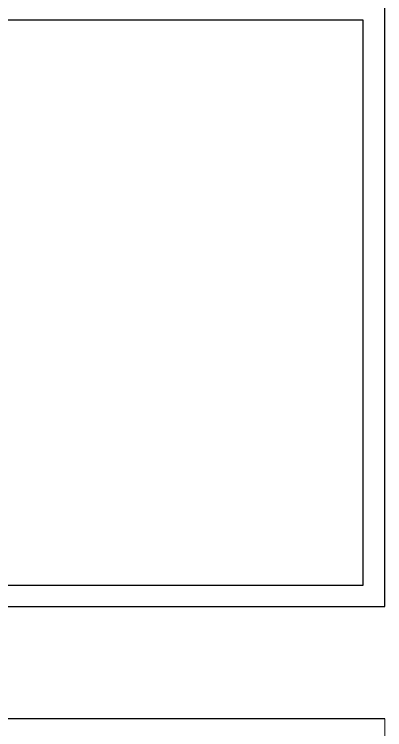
# Model space of a CAD drawing. Header units: inches. Extents: x -1851 to 6314, y -1304 to 4687.
# Drawn here: x 1566.8 to 1594.5, y 1502.2 to 1555.6 of the extents above; entities that cross this region are included whole.
import ezdxf

# ---------------------------------------------------------------- set-up
doc = ezdxf.new("R2010")
doc.units = ezdxf.units.IN
doc.header["$MEASUREMENT"] = 0
doc.layers.add('E-ARRY-TABL', color=9, linetype='Continuous')

# ---------------------------------------------------------------- blocks, each defined once
blk = doc.blocks.new('2.2.1_8 Mid Plan View')
at = {"color": 7, "linetype": 'Continuous', "lineweight": 15}
for p, q in [((-0.3006, -3.7368), (-0.3006, 2.6804)), ((3.5556, 2.6804), (0.3011, 2.6804)), ((0.3011, 2.6804), (0.3011, -3.7368)), ((-0.4154, -3.622), (-0.4154, 2.5656))]:
    blk.add_line(p, q, dxfattribs=at)
blk = doc.blocks.new('A$C1ac49d95')
at = {"layer": 'E-ARRY-TABL'}
for p, q in [((89.54, 1523.341), (89.54, 1568.752)), ((87.938, 1567.149), (1.602, 1567.149)), ((87.938, 1567.149), (1.602, 1567.149)), ((87.938, 1567.149), (1.602, 1567.149)), ((87.938, 1524.943), (87.938, 1567.149)), ((1.602, 1524.943), (87.938, 1524.943)), ((0, 1523.341), (89.54, 1523.341)), ((89.54, 1514.945), (0, 1514.945))]:
    blk.add_line(p, q, dxfattribs=at)
at = {"layer": 'E-ARRY-TABL', "xscale": 13.95298604562408, "yscale": 13.95298604562408, "zscale": 13.95298604562408, "rotation": 270}
blk.add_blockref('2.2.1_8 Mid Plan View', (52.14, 1519.146), dxfattribs=at)

msp = doc.modelspace()

# ---------------------------------------------------------------- block references
msp.add_blockref('A$C1ac49d95', (1504.91807, -11.95114))

doc.saveas('drawing.dxf')
